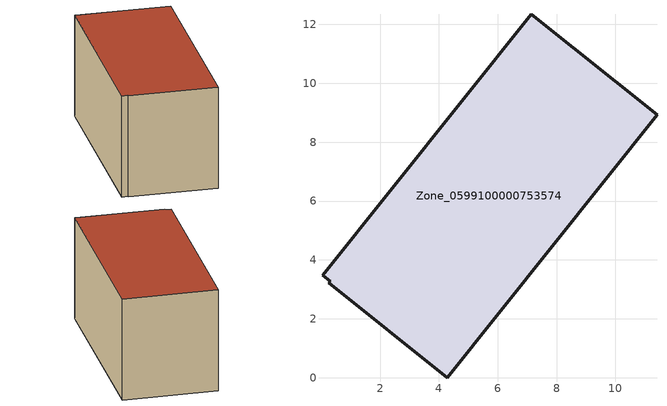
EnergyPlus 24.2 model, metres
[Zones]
Zone_0599100000753574
 floor ground (C_G): 0.05,3.49 7.13,12.34 11.41,8.92 4.28,0 0.26,3.22 0.3,3.28 z0.58
 wall outside (C_F): 4.28,0 11.41,8.92 7.13,12.34 0.05,3.49 0.3,3.28 0.26,3.22 4.28,0 z0.58:6.73
 roof outside (C_R): 7.13,12.34 0.05,3.49 0.3,3.28 0.26,3.22 4.28,0 11.41,8.92 z6.73
[BUILDING]
Pand.0599100000753574: North Axis=0; Terrain=City; Loads Convergence Tolerance Value=0.04; Temperature Convergence Tolerance Value=0.4; Solar Distribution=FullExterior; Maximum Number of Warmup Days=25; Minimum Number of Warmup Days=1
[Site:Location]
Rotterdam.The.Hague.AP_ZH_NLD Design_Conditions: Latitude=51.96; Longitude=4.45; Time Zone=1; Elevation=-4.5
[SITE:GROUNDTEMPERATURE:BUILDINGSURFACE]
18, 18, 18, 18, 18, 18, 18, 18, 18, 18, 18, 18
[MATERIAL] Thermal Absorptance=0.9; Solar Absorptance=0.7; Visible Absorptance=0.7
Name | Roughness | Thickness | Conductivity | Density | Specific Heat
G.TC.2006-2014 | MediumSmooth | 0.15 | 0.06 | 540 | 1210
F.TC.2006-2014 | Rough | 0.3 | 0.12 | 1920 | 840
R.TC.2006-2014 | MediumRough | 0.2 | 0.08 | 1500 | 1000
[CONSTRUCTION]
C_G: G.TC.2006-2014
C_F: F.TC.2006-2014
C_R: R.TC.2006-2014
[ZONE]
Zone_0599100000753574: Type=1; Multiplier=1; Ceiling Height=Autocalculate; Volume=Autocalculate; Floor Area=autocalculate; Part of Total Floor Area=Yes
[ZONEINFILTRATION:DESIGNFLOWRATE]
Infil_Zone_0599100000753574: Zone or ZoneList or Space or SpaceList=Zone_0599100000753574; Schedule=AlwaysOn; Design Flow Rate Calculation Method=Flow/Area; Flow Rate per Floor Area=0.0015; Constant Term Coefficient=1; Temperature Term Coefficient=0; Velocity Term Coefficient=0; Velocity Squared Term Coefficient=0
[HVACTEMPLATE:ZONE:IDEALLOADSAIRSYSTEM]
Zone_0599100000753574: Maximum Heating Supply Air Temperature=50; Minimum Cooling Supply Air Temperature=13; Maximum Heating Supply Air Humidity Ratio=0.0156; Minimum Cooling Supply Air Humidity Ratio=0.0077; Heating Limit=NoLimit; Cooling Limit=NoLimit; Dehumidification Control Type=ConstantSensibleHeatRatio; Cooling Sensible Heat Ratio=0.7; Dehumidification Setpoint=60; Humidification Control Type=None; Humidification Setpoint=30; Outdoor Air Method=None; Outdoor Air Flow Rate per Person=0.00944; Outdoor Air Flow Rate per Zone Floor Area=0; Outdoor Air Flow Rate per Zone=0; Demand Controlled Ventilation Type=None; Outdoor Air Economizer Type=NoEconomizer; Heat Recovery Type=None; Sensible Heat Recovery Effectiveness=0.7; Latent Heat Recovery Effectiveness=0.65
[ZONECONTROL:THERMOSTAT]
ThermostatControl_Zone_0599100000753574: Zone or ZoneList=Zone_0599100000753574; Control Type Schedule=DualSetpointControlType; Control 1=Thermostat_Zone_0599100000753574; Temperature Difference Between Cutout And Setpoint=0
[THERMOSTATSETPOINT:DUALSETPOINT]
Thermostat_Zone_0599100000753574: Heating Setpoint Temperature Schedule=HeatingSetpoint_Zone_0599100000753574; Cooling Setpoint Temperature Schedule=CoolingSetpoint_Zone_0599100000753574
[SCHEDULE:COMPACT]
HeatingSetpoint_Zone_0599100000753574: Through: 12/31, For: AllDays, Until: 24:00, 21
CoolingSetpoint_Zone_0599100000753574: Through: 12/31, For: AllDays, Until: 24:00, 24
DualSetpointControlType: Through: 12/31, For: AllDays, Until: 24:00, 4
AlwaysOn: Through: 12/31, For: AllDays, Until: 24:00, 1
